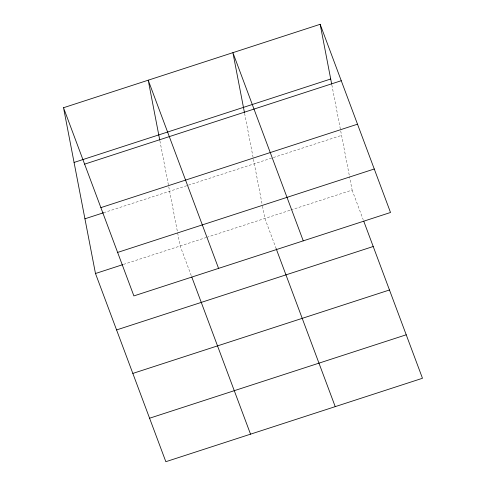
<?xml version="1.0" encoding="UTF-8"?>
<svg xmlns="http://www.w3.org/2000/svg" width="486" height="486" viewBox="0 0 486 486"><rect width="100%" height="100%" fill="white"/><g stroke="black" fill="none" stroke-linecap="round" stroke-linejoin="round"><path stroke-width="0.36" stroke-dasharray="2.43 1.82" d="M103.597 212.74L341.573 135.375M123.474 264.414L206.009 237.587M206.726 237.35L290.106 210.25M290.822 210.013L352.119 190.087L349.555 176.776M352.119 190.087L363.194 219.708M276.2 248.777L264.864 218.451L262.3 205.147M191.247 275.605L180.172 245.983L177.609 232.679M331.847 84.941L340.571 130.187M340.716 130.928L349.41 176.041M244.592 113.311L253.315 158.551M253.455 159.293L262.154 204.406M159.9 140.843L168.624 186.083M168.77 186.824L177.463 231.937"/><path stroke-width="0.73" d="M63.52 107.728L320.159 24.3L390.519 212.485L133.881 295.913L63.52 107.728L95.481 273.515L165.841 461.7L422.48 378.272L363.722 221.118M74.066 162.439L330.705 79.011M84.613 164.147L341.251 80.719M100.869 207.631L357.508 124.197M84.935 218.803L103.597 212.74M117.624 252.428L374.256 169M95.481 273.515L122.758 264.651M116.579 329.933L373.212 246.505M132.836 373.418L389.474 289.984M149.585 418.215L406.223 334.787M303.258 240.849L232.903 52.664L244.452 112.57M276.2 248.777L335.225 406.636M218.572 268.381L148.212 80.196L159.76 140.102M191.776 277.014L250.533 434.168M320.159 24.3L331.707 84.2"/></g></svg>
